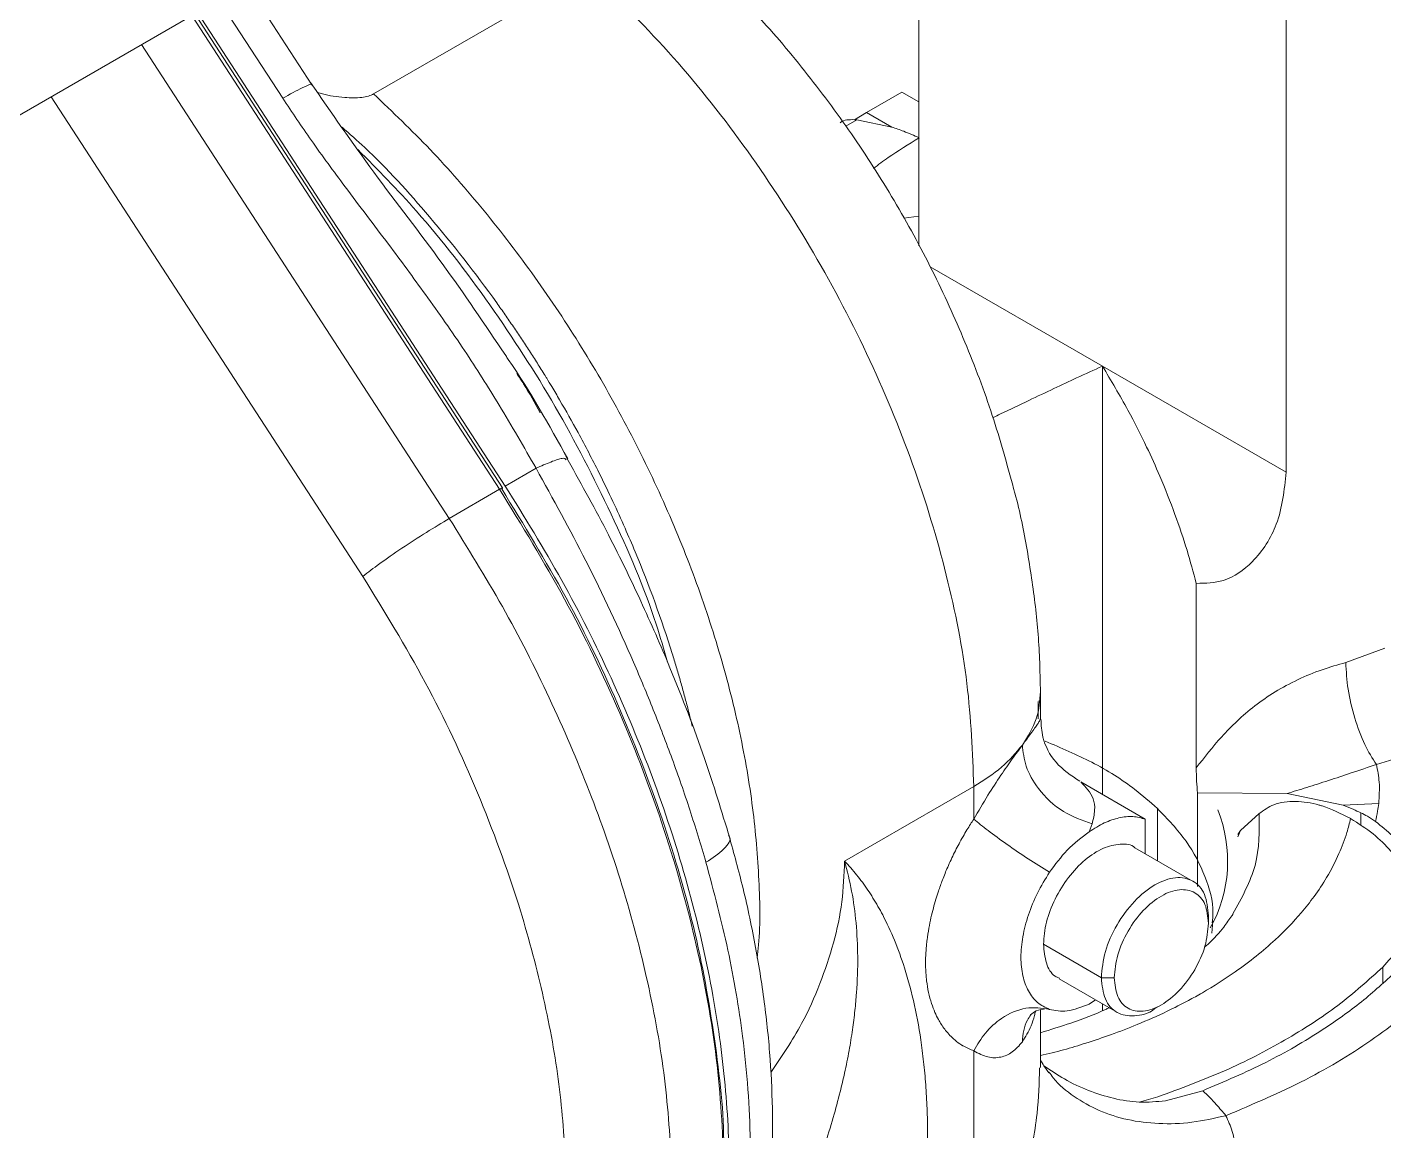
# Model space of a CAD drawing. Header units: millimetres. Extents: x 169 to 14583, y -399 to 10804.
# Drawn here: x 2799.3 to 2888.9, y 7905.9 to 7978.8 of the extents above; entities that cross this region are included whole.
import ezdxf

# ---------------------------------------------------------------- set-up
doc = ezdxf.new("R2010")
doc.units = ezdxf.units.MM
doc.header["$LTSCALE"] = 35

msp = doc.modelspace()

# ---------------------------------------------------------------- linework, layer by layer
at = {"color": 7, "linetype": 'Continuous', "lineweight": 18}
for p, q in [((3102.538, 8148.317), (2796.36, 7971.565)), ((2858.161, 8007.241), (2858.161, 7964.364)), ((2882.403, 7949.421), (2882.403, 8006.579)), ((2836.341, 7982.552), (2822.199, 7974.388)), ((2818.134, 7974.988), (2813.814, 7981.64)), ((2830.882, 7948.499), (2810.574, 7979.77)), ((2816.204, 7974.095), (2811.988, 7980.586)), ((2810.204, 7979.557), (2830.513, 7948.285)), ((2830.713, 7948.381), (2810.395, 7979.667)), ((2806.878, 7977.637), (2827.193, 7946.356)), ((2854.726, 7973.152), (2857.059, 7974.499)), ((2857.059, 7974.499), (2858.161, 7973.862)), ((2800.926, 7974.2), (2821.487, 7942.539)), ((2854.069, 7972.676), (2853.345, 7972.258)), ((2854.726, 7973.152), (2853.918, 7972.685)), ((2853.918, 7972.685), (2854.069, 7972.676)), ((2854.069, 7972.676), (2856.38, 7972.196)), ((2856.38, 7972.196), (2854.726, 7973.152)), ((2858.161, 7966.305), (2857.175, 7966.173)), ((2858.916, 7962.98), (2870.282, 7956.418)), ((2870.282, 7956.418), (2882.403, 7949.421)), ((2870.282, 7928.141), (2870.282, 7956.418)), ((2830.882, 7948.499), (2832.917, 7949.674)), ((2830.513, 7948.285), (2827.193, 7946.356)), ((2876.475, 7942.077), (2876.475, 7929.902)), ((2888.916, 7937.799), (2886.34, 7936.847)), ((2866.19, 7934.786), (2866.169, 7935.763)), ((2866.039, 7933.129), (2866.039, 7934.268)), ((2866.19, 7933.143), (2866.19, 7934.825)), ((2873.11, 7926.508), (2868.855, 7928.965)), ((2861.797, 7928.663), (2853.273, 7923.743)), ((2861.797, 7928.663), (2861.797, 7926.514)), ((2876.557, 7928.239), (2876.557, 7922.062)), ((2876.557, 7928.239), (2882.463, 7928.206)), ((2882.463, 7928.206), (2886.162, 7927.425)), ((2873.909, 7923.769), (2873.909, 7927.226)), ((2888.509, 7927.555), (2886.162, 7927.425)), ((2887.331, 7926.931), (2887.331, 7926.09)), ((2869.411, 7925.679), (2869.603, 7926.197)), ((2873.11, 7924.23), (2873.11, 7926.508)), ((2880.619, 7926.878), (2879.389, 7925.755)), ((2879.212, 7925.345), (2879.389, 7925.755)), ((2879.389, 7925.755), (2879.225, 7925.494)), ((2876.269, 7922.406), (2872.428, 7924.624)), ((2877.282, 7920.13), (2877.282, 7919.64)), ((2877.566, 7919.776), (2877.497, 7918.976)), ((2888.784, 7915.701), (2888.784, 7916.752)), ((2867.429, 7915.963), (2871.27, 7913.746)), ((2871.06, 7916.048), (2870.211, 7916.048)), ((2869.822, 7914.581), (2869.411, 7914.31)), ((2866.19, 7910.125), (2866.19, 7913.916)), ((2870.282, 7913.869), (2870.282, 7914.316)), ((2873.744, 7914.005), (2874.171, 7914.252)), ((2861.796, 7911.216), (2861.797, 7894.064)), ((2872.715, 7907.838), (2873.935, 7908.179)), ((2874.443, 7907.917), (2876.911, 7908.589))]:
    msp.add_line(p, q, dxfattribs=at)
at = {"color": 7, "linetype": 'Continuous', "lineweight": 18, "flags": 128}
msp.add_lwpolyline([(2870.211, 7916.048), (2868.073, 7917.282), (2866.393, 7918.252)], dxfattribs=at)
at = {"color": 7, "linetype": 'Continuous', "lineweight": 18}
msp.add_arc((2869.496, 7923.745), 9.049, 330.80809, 21.90124, dxfattribs=at)
for points in [[(2836.341, 7982.552), (2838.136, 7980.805), (2841.727, 7977.31), (2846.65, 7971.108), (2851.069, 7964.398), (2854.847, 7957.276), (2857.897, 7949.945), (2860.116, 7942.599), (2861.532, 7935.384), (2861.708, 7930.903), (2861.797, 7928.663)], [(2830.513, 7948.285), (2831.985, 7945.894), (2834.927, 7941.113), (2838.547, 7933.527), (2841.485, 7925.836), (2843.628, 7918.163), (2844.949, 7910.677), (2845.397, 7903.549), (2845.04, 7896.862), (2844.081, 7892.964), (2843.602, 7891.014)], [(2827.193, 7946.356), (2826.699, 7946.061), (2825.71, 7945.471), (2824.049, 7944.391), (2822.517, 7943.336), (2821.831, 7942.805), (2821.487, 7942.539)], [(2886.34, 7936.847), (2886.371, 7936.273), (2886.431, 7935.123), (2886.898, 7933.163), (2887.565, 7931.346), (2888.095, 7930.531), (2888.359, 7930.124)], [(2866.188, 7934.94), (2866.151, 7934.333), (2866.076, 7933.119), (2865.359, 7931.977), (2865, 7931.406)], [(2865, 7931.406), (2864.581, 7930.904), (2863.742, 7929.901), (2862.445, 7929.076), (2861.797, 7928.663)], [(2861.797, 7926.514), (2862.089, 7926.272), (2862.675, 7925.789), (2863.968, 7924.851), (2865.402, 7923.874), (2866.327, 7923.297), (2866.79, 7923.008)], [(2873.065, 7891.502), (2875.055, 7891.956), (2879.035, 7892.864), (2884.645, 7894.681), (2889.909, 7896.806), (2894.748, 7899.247), (2899.112, 7901.97), (2902.951, 7904.945), (2906.221, 7908.138), (2908.885, 7911.514), (2910.917, 7915.034), (2912.278, 7918.658), (2913.013, 7922.347), (2912.927, 7924.817), (2912.884, 7926.052)], [(2872.111, 7889.477), (2874.222, 7889.927), (2878.445, 7890.827), (2884.407, 7892.673), (2890.005, 7894.856), (2895.15, 7897.386), (2899.788, 7900.224), (2903.86, 7903.338), (2907.319, 7906.69), (2910.122, 7910.24), (2912.24, 7913.945), (2913.629, 7917.762), (2914.341, 7921.646), (2914.192, 7924.243), (2914.117, 7925.541)], [(2866.79, 7923.008), (2866.513, 7922.555), (2865.958, 7921.651), (2865.366, 7920.189), (2864.991, 7918.742), (2864.865, 7917.371), (2864.991, 7916.144), (2865.366, 7915.131), (2865.958, 7914.353), (2866.512, 7914.088), (2866.79, 7913.956)]]:
    msp.add_open_spline(points, degree=3, dxfattribs=at)
for points, knots in [([(2845.546, 7981.526), (2846.129, 7980.956), (2847.895, 7979.23), (2850.653, 7975.963), (2853.768, 7971.799), (2856.59, 7967.37), (2859.109, 7962.757), (2861.275, 7957.999), (2863.098, 7953.163), (2863.982, 7949.947), (2864.423, 7948.339)], [0, 0, 0, 0, 0.066222, 0.200495, 0.333094, 0.465956, 0.598796, 0.7314, 0.865705, 1, 1, 1, 1]), ([(2816.204, 7974.095), (2816.669, 7974.352), (2817.599, 7974.868), (2818.153, 7975.086), (2818.1, 7974.977), (2818.092, 7974.962)], [0, 0, 0, 0, 0.461268, 0.922536, 1, 1, 1, 1]), ([(2830.913, 7957.115), (2829.54, 7959.159), (2826.774, 7963.28), (2822.212, 7969.1), (2819.416, 7973.144), (2818.042, 7975.13)], [0, 0, 0, 0, 0.333735, 0.672828, 1, 1, 1, 1]), ([(2818.506, 7974.473), (2818.611, 7974.442), (2819.171, 7974.279), (2820.155, 7974.134), (2821.207, 7974.106), (2821.859, 7974.226), (2822.088, 7974.335), (2822.199, 7974.388)], [0, 0, 0, 0, 0.090666, 0.483228, 0.772618, 0.890368, 1, 1, 1, 1]), ([(2822.199, 7974.388), (2823.454, 7973.19), (2825.964, 7970.792), (2829.525, 7966.709), (2832.879, 7962.332), (2835.973, 7957.68), (2838.771, 7952.819), (2841.237, 7947.808), (2843.34, 7942.711), (2845.055, 7937.591), (2846.357, 7932.515), (2847.242, 7927.536), (2847.651, 7922.752), (2847.731, 7919.335), (2847.539, 7917.628), (2847.507, 7917.341)], [0, 0, 0, 0, 0.081955, 0.163911, 0.245866, 0.327822, 0.409777, 0.491733, 0.573688, 0.655644, 0.737599, 0.819555, 0.90151, 0.983466, 1, 1, 1, 1]), ([(2832.917, 7949.674), (2832.117, 7951.069), (2830.613, 7953.693), (2828.183, 7957.525), (2825.713, 7961.05), (2823.057, 7964.637), (2820.505, 7967.997), (2818.152, 7971.19), (2816.827, 7973.165), (2816.204, 7974.095)], [0, 0, 0, 0, 0.16358, 0.307706, 0.459955, 0.599046, 0.75907, 0.886673, 1, 1, 1, 1]), ([(2853.918, 7972.685), (2853.573, 7972.69), (2853.218, 7972.694), (2852.987, 7972.476), (2852.98, 7972.47)], [0, 0, 0, 0, 0.97133, 1, 1, 1, 1]), ([(2820.118, 7972.189), (2820.62, 7971.749), (2822.621, 7969.992), (2826.092, 7966.138), (2829.111, 7962.318), (2830.879, 7959.809), (2831.422, 7959.02), (2831.958, 7958.224), (2832.485, 7957.42), (2833.003, 7956.61), (2833.379, 7956.008), (2833.693, 7955.496), (2834.016, 7954.961), (2834.72, 7953.771), (2835.782, 7951.886), (2836.953, 7949.643), (2837.972, 7947.536), (2838.766, 7945.788), (2840.193, 7942.456), (2841.311, 7939.384), (2842.172, 7936.565), (2842.428, 7935.689), (2842.672, 7934.813), (2842.902, 7933.94), (2843.084, 7933.221), (2843.184, 7932.794), (2843.216, 7932.657)], [0, 0, 0, 0, 0.046132, 0.183875, 0.338118, 0.358334, 0.378551, 0.398767, 0.418983, 0.4392, 0.459417, 0.463692, 0.477045, 0.498725, 0.550731, 0.613169, 0.658096, 0.698736, 0.73509, 0.889333, 0.90955, 0.929768, 0.949985, 0.970202, 0.99042, 1, 1, 1, 1]), ([(2858.193, 7971.486), (2857.852, 7971.638), (2857.243, 7971.91), (2856.644, 7972.109), (2856.38, 7972.196)], [0, 0, 0, 0, 0.559979, 1, 1, 1, 1]), ([(2858.193, 7971.486), (2857.495, 7971.059), (2856.434, 7970.41), (2855.499, 7969.709), (2855.179, 7969.469)], [0, 0, 0, 0, 0.657794, 1, 1, 1, 1]), ([(2841.594, 7936.865), (2841.353, 7937.703), (2840.416, 7940.968), (2837.953, 7946.688), (2834.295, 7953.804), (2829.942, 7960.53), (2825.543, 7966.272), (2822.47, 7969.385), (2821.165, 7970.707)], [0, 0, 0, 0, 0.067813, 0.264549, 0.461284, 0.65802, 0.854756, 1, 1, 1, 1]), ([(2835.009, 7950.299), (2833.771, 7952.526), (2832.483, 7954.843), (2830.971, 7957.031), (2830.913, 7957.115)], [0, 0, 0, 0, 0.961548, 1, 1, 1, 1]), ([(2833.197, 7953.331), (2832.842, 7953.975), (2832.354, 7954.861), (2831.797, 7955.701), (2831.645, 7955.929)], [0, 0, 0, 0, 0.727247, 1, 1, 1, 1]), ([(2863.057, 7953.018), (2863.225, 7953.099), (2864.052, 7953.495), (2865.4, 7954.138), (2867.076, 7954.931), (2868.712, 7955.697), (2869.726, 7956.163), (2870.282, 7956.418)], [0, 0, 0, 0, 0.060344, 0.297699, 0.520628, 0.73712, 1, 1, 1, 1]), ([(2870.282, 7956.418), (2870.856, 7955.455), (2871.899, 7953.708), (2873.127, 7951.267), (2874.169, 7948.97), (2875.067, 7946.695), (2875.871, 7944.329), (2876.279, 7942.806), (2876.475, 7942.077)], [0, 0, 0, 0, 0.211789, 0.384552, 0.518284, 0.692327, 0.852886, 1, 1, 1, 1]), ([(2832.917, 7949.674), (2833.255, 7949.823), (2833.957, 7950.132), (2834.778, 7950.402), (2834.857, 7950.294), (2834.9, 7950.236)], [0, 0, 0, 0, 0.301352, 0.62615, 1, 1, 1, 1]), ([(2845.692, 7925.28), (2845.161, 7927.023), (2844.02, 7930.77), (2842.008, 7935.998), (2839.803, 7941.027), (2837.524, 7945.713), (2835.778, 7948.856), (2834.874, 7950.483)], [0, 0, 0, 0, 0.204463, 0.43923, 0.612626, 0.79953, 1, 1, 1, 1]), ([(2844.128, 7923.662), (2843.783, 7924.814), (2843.104, 7927.081), (2841.93, 7930.446), (2840.687, 7933.699), (2838.857, 7938.078), (2836.346, 7943.466), (2834.036, 7947.647), (2832.917, 7949.674)], [0, 0, 0, 0, 0.131619, 0.259004, 0.382159, 0.501093, 0.75818, 1, 1, 1, 1]), ([(2876.475, 7942.077), (2877.089, 7942.087), (2878.446, 7942.109), (2880.44, 7943.553), (2882.062, 7946.096), (2882.282, 7948.249), (2882.403, 7949.421)], [0, 0, 0, 0, 0.177638, 0.392714, 0.66933, 1, 1, 1, 1]), ([(2830.706, 7948.377), (2830.706, 7948.379), (2830.707, 7948.386), (2830.644, 7948.358), (2830.557, 7948.309), (2830.513, 7948.285)], [0, 0, 0, 0, 0.110876, 0.555438, 1, 1, 1, 1]), ([(2845.32, 7897.915), (2845.47, 7899.799), (2845.771, 7903.56), (2845.41, 7909.691), (2844.459, 7916.063), (2842.872, 7922.627), (2840.692, 7929.263), (2837.943, 7935.853), (2834.705, 7942.334), (2832.158, 7946.442), (2830.882, 7948.499)], [0, 0, 0, 0, 0.12525, 0.250011, 0.374766, 0.500001, 0.625239, 0.750001, 0.874763, 1, 1, 1, 1]), ([(2830.65, 7948.312), (2830.676, 7948.334), (2830.722, 7948.373), (2830.711, 7948.376), (2830.706, 7948.377)], [0, 0, 0, 0, 0.571234, 1, 1, 1, 1]), ([(2830.65, 7948.312), (2832.108, 7945.94), (2835.022, 7941.199), (2838.606, 7933.677), (2841.517, 7926.06), (2843.671, 7918.438), (2844.891, 7911.07), (2845.395, 7906.152), (2845.255, 7903.895), (2845.25, 7903.823)], [0, 0, 0, 0, 0.165869, 0.331532, 0.497185, 0.663023, 0.828865, 0.994526, 1, 1, 1, 1]), ([(2866.169, 7935.763), (2866.163, 7936.129), (2866.138, 7937.711), (2865.9, 7940.548), (2865.339, 7944.276), (2864.834, 7946.883), (2864.455, 7948.24), (2864.425, 7948.346)], [0, 0, 0, 0, 0.08911, 0.384528, 0.679843, 0.974824, 1, 1, 1, 1]), ([(2827.193, 7946.356), (2828.389, 7944.434), (2830.779, 7940.59), (2833.858, 7934.533), (2836.51, 7928.37), (2838.703, 7922.056), (2840.373, 7915.696), (2841.517, 7909.357), (2841.762, 7905.35), (2841.884, 7903.346)], [0, 0, 0, 0, 0.140003, 0.280007, 0.42001, 0.560014, 0.706676, 0.853338, 1, 1, 1, 1]), ([(2821.487, 7942.539), (2822.905, 7940.228), (2825.739, 7935.604), (2829.175, 7928.256), (2831.716, 7921.347), (2833.413, 7915.016), (2834.492, 7909.311), (2834.754, 7905.692), (2834.885, 7903.882)], [0, 0, 0, 0, 0.186634, 0.373274, 0.559906, 0.706603, 0.853304, 1, 1, 1, 1]), ([(2886.34, 7936.847), (2885.818, 7936.701), (2884.758, 7936.402), (2883.137, 7935.732), (2881.635, 7934.92), (2879.846, 7933.677), (2878.071, 7931.958), (2877.006, 7930.586), (2876.475, 7929.902)], [0, 0, 0, 0, 0.1147674, 0.2330305, 0.3560912, 0.4832544, 0.742276, 1, 1, 1, 1]), ([(2866.188, 7934.94), (2866.186, 7934.827), (2866.183, 7934.588), (2866.17, 7934.319), (2866.121, 7934.318), (2866.093, 7934.318)], [0, 0, 0, 0, 0.275737, 0.582795, 1, 1, 1, 1]), ([(2866.183, 7933.116), (2866.168, 7933.078), (2866.141, 7933.005), (2865.966, 7932.73), (2865.642, 7932.273), (2865.199, 7931.675), (2865, 7931.406)], [0, 0, 0, 0, 0.205861, 0.385228, 0.723786, 1, 1, 1, 1]), ([(2866.182, 7933.143), (2866.187, 7933.141), (2866.193, 7933.139), (2866.184, 7933.12), (2866.183, 7933.116)], [0, 0, 0, 0, 0.797856, 1, 1, 1, 1]), ([(2868.791, 7929.02), (2868.226, 7929.394), (2867.112, 7930.133), (2866.28, 7931.787), (2866.242, 7932.726), (2866.226, 7933.119)], [0, 0, 0, 0, 0.374146, 0.737849, 1, 1, 1, 1]), ([(2865, 7931.406), (2864.786, 7931.113), (2864.361, 7930.531), (2863.567, 7929.397), (2862.683, 7928.056), (2862.104, 7927.048), (2861.797, 7926.514)], [0, 0, 0, 0, 0.235176, 0.467057, 0.716995, 1, 1, 1, 1]), ([(2869.603, 7926.197), (2868.957, 7926.425), (2867.607, 7926.903), (2866.062, 7928.376), (2865.154, 7929.974), (2865.05, 7930.94), (2865, 7931.406)], [0, 0, 0, 0, 0.267801, 0.559315, 0.787663, 1, 1, 1, 1]), ([(2866.498, 7931.657), (2867.551, 7931.214), (2869.74, 7930.293), (2872.169, 7928.748), (2873.426, 7927.649), (2873.909, 7927.226)], [0, 0, 0, 0, 0.363167, 0.755152, 1, 1, 1, 1]), ([(2888.359, 7930.124), (2889.132, 7930.344), (2890.512, 7930.738), (2891.7, 7931.303), (2892.223, 7931.551)], [0, 0, 0, 0, 0.559885, 1, 1, 1, 1]), ([(2876.475, 7929.902), (2876.477, 7929.613), (2876.482, 7929.093), (2876.534, 7928.502), (2876.557, 7928.239)], [0, 0, 0, 0, 0.5545, 1, 1, 1, 1]), ([(2878.424, 7906.938), (2880.218, 7907.7), (2883.799, 7909.222), (2888.377, 7912.038), (2892.254, 7915.175), (2895.177, 7918.473), (2897.215, 7921.823), (2898.393, 7925.006), (2898.752, 7927.252), (2898.812, 7928.502), (2898.821, 7928.892), (2898.821, 7929.283), (2898.81, 7929.673), (2898.79, 7930.065), (2898.768, 7930.326), (2898.757, 7930.456)], [0, 0, 0, 0, 0.140217, 0.279873, 0.419679, 0.560034, 0.682982, 0.806446, 0.914649, 0.928834, 0.94303, 0.957242, 0.971471, 0.985721, 1, 1, 1, 1]), ([(2888.359, 7930.124), (2887.814, 7929.937), (2886.8, 7929.59), (2885.197, 7929.059), (2883.732, 7928.594), (2882.886, 7928.335), (2882.463, 7928.206)], [0, 0, 0, 0, 0.279904, 0.521097, 0.760416, 1, 1, 1, 1]), ([(2888.509, 7927.555), (2888.543, 7928.023), (2888.605, 7928.882), (2888.436, 7929.736), (2888.359, 7930.124)], [0, 0, 0, 0, 0.545076, 1, 1, 1, 1]), ([(2868.855, 7928.965), (2869.184, 7928.636), (2869.672, 7928.147), (2869.828, 7927.152), (2869.677, 7926.511), (2869.603, 7926.197)], [0, 0, 0, 0, 0.514352, 0.7623036, 1, 1, 1, 1]), ([(2873.909, 7927.226), (2874.588, 7926.514), (2875.945, 7925.089), (2877.114, 7922.742), (2877.651, 7920.915), (2877.554, 7919.891), (2877.533, 7919.678)], [0, 0, 0, 0, 0.3064032, 0.612806, 0.9192085, 1, 1, 1, 1]), ([(2886.624, 7926.571), (2886.006, 7926.881), (2885.314, 7927.227), (2884.116, 7927.582), (2882.992, 7927.747), (2881.618, 7927.594), (2880.929, 7927.1), (2880.619, 7926.878)], [0, 0, 0, 0, 0.271409, 0.303781, 0.546084, 0.795501, 1, 1, 1, 1]), ([(2886.162, 7927.425), (2886.382, 7927.341), (2886.769, 7927.193), (2887.161, 7927.01), (2887.331, 7926.931)], [0, 0, 0, 0, 0.5654115, 1, 1, 1, 1]), ([(2888.299, 7926.364), (2888.122, 7926.482), (2887.812, 7926.689), (2887.476, 7926.858), (2887.331, 7926.931)], [0, 0, 0, 0, 0.56738, 1, 1, 1, 1]), ([(2888.299, 7926.364), (2888.346, 7926.586), (2888.43, 7926.982), (2888.485, 7927.38), (2888.509, 7927.555)], [0, 0, 0, 0, 0.559996, 1, 1, 1, 1]), ([(2861.797, 7926.514), (2861.723, 7926.402), (2861.568, 7926.166), (2861.333, 7925.785), (2861.146, 7925.469), (2860.867, 7924.977), (2860.511, 7924.304), (2860.086, 7923.388), (2859.737, 7922.532), (2859.484, 7921.825), (2859.286, 7921.206), (2859.12, 7920.623), (2858.964, 7919.989), (2858.82, 7919.284), (2858.733, 7918.715), (2858.669, 7918.169), (2858.627, 7917.661), (2858.611, 7917.132), (2858.618, 7916.689), (2858.636, 7916.334), (2858.66, 7916.05), (2858.71, 7915.62), (2858.803, 7915.061), (2858.99, 7914.366), (2859.215, 7913.773), (2859.436, 7913.322), (2859.654, 7912.954), (2859.879, 7912.63), (2860.149, 7912.304), (2860.479, 7911.977), (2860.776, 7911.745), (2860.981, 7911.61), (2861.053, 7911.566), (2861.302, 7911.417), (2861.555, 7911.314), (2861.796, 7911.216)], [0, 0, 0, 0, 0.018766, 0.039603, 0.06251, 0.070119, 0.118571, 0.168908, 0.212125, 0.249999, 0.277014, 0.306857, 0.339529, 0.375036, 0.416947, 0.429899, 0.46313, 0.500011, 0.518777, 0.539614, 0.562521, 0.570131, 0.618582, 0.668919, 0.712136, 0.75001, 0.777026, 0.806868, 0.839541, 0.875048, 0.91696, 0.929912, 0.934385, 0.937522, 1, 1, 1, 1]), ([(2866.19, 7910.906), (2866.704, 7911.027), (2867.733, 7911.27), (2869.267, 7911.744), (2870.898, 7912.293), (2872.693, 7912.986), (2874.403, 7913.744), (2875.817, 7914.458), (2877.348, 7915.309), (2879.373, 7916.597), (2881.576, 7918.367), (2883.211, 7920.067), (2884.304, 7921.452), (2885.163, 7922.749), (2885.891, 7924.164), (2886.385, 7925.469), (2886.578, 7926.247), (2886.654, 7926.554)], [0, 0, 0, 0, 0.046859, 0.093745, 0.14675, 0.206099, 0.275927, 0.328536, 0.364621, 0.45523, 0.582527, 0.682257, 0.739153, 0.804926, 0.885106, 0.954751, 1, 1, 1, 1]), ([(2873.11, 7926.508), (2872.843, 7926.584), (2872.311, 7926.735), (2871.384, 7926.631), (2870.407, 7926.308), (2869.744, 7925.889), (2869.411, 7925.679)], [0, 0, 0, 0, 0.251204, 0.499966, 0.748744, 1, 1, 1, 1]), ([(2880.619, 7926.878), (2880.634, 7925.731), (2880.662, 7923.475), (2879.478, 7921.327), (2878.895, 7920.271)], [0, 0, 0, 0, 0.508729, 1, 1, 1, 1]), ([(2886.654, 7926.554), (2886.648, 7926.557), (2886.638, 7926.563), (2886.628, 7926.568), (2886.624, 7926.571)], [0, 0, 0, 0, 0.560045, 1, 1, 1, 1]), ([(2888.784, 7916.752), (2889.143, 7917.144), (2889.861, 7917.928), (2890.491, 7919.214), (2890.78, 7920.535), (2890.676, 7921.867), (2890.207, 7923.172), (2889.361, 7924.411), (2888.2, 7925.568), (2887.169, 7926.225), (2886.654, 7926.554)], [0, 0, 0, 0, 0.125026, 0.250094, 0.375055, 0.500004, 0.624927, 0.749971, 0.875027, 1, 1, 1, 1]), ([(2889.646, 7916.458), (2890.16, 7917.048), (2891.188, 7918.226), (2891.805, 7920.193), (2891.668, 7922.288), (2890.621, 7924.452), (2889.073, 7925.727), (2888.299, 7926.364)], [0, 0, 0, 0, 0.186736, 0.373472, 0.560208, 0.780104, 1, 1, 1, 1]), ([(2844.128, 7923.662), (2844.557, 7923.953), (2845.449, 7924.559), (2845.832, 7925.198), (2845.635, 7925.411), (2845.622, 7925.426)], [0, 0, 0, 0, 0.462875, 0.963269, 1, 1, 1, 1]), ([(2848.226, 7901.28), (2848.301, 7901.976), (2848.497, 7903.817), (2848.546, 7906.947), (2848.401, 7910.637), (2848.012, 7914.423), (2847.391, 7918.276), (2846.594, 7922.009), (2845.915, 7924.46), (2845.599, 7925.601)], [0, 0, 0, 0, 0.0937321, 0.2481244, 0.402723, 0.5572743, 0.7116737, 0.8658724, 1, 1, 1, 1]), ([(2866.79, 7923.008), (2867.169, 7923.52), (2867.966, 7924.593), (2868.914, 7925.306), (2869.411, 7925.679)], [0, 0, 0, 0, 0.476341, 1, 1, 1, 1]), ([(2872.427, 7924.622), (2872.426, 7924.624), (2872.196, 7924.864), (2871.462, 7924.908), (2870.333, 7924.668), (2869.121, 7923.881), (2868.008, 7922.706), (2867.115, 7921.261), (2866.509, 7919.693), (2866.432, 7918.732), (2866.393, 7918.252)], [0, 0, 0, 0, 0.000769, 0.143516, 0.286263, 0.42901, 0.571758, 0.714505, 0.857253, 1, 1, 1, 1]), ([(2846.74, 7898.785), (2846.899, 7900.91), (2847.218, 7905.16), (2846.692, 7911.65), (2845.677, 7917.84), (2844.644, 7921.721), (2844.128, 7923.662)], [0, 0, 0, 0, 0.279961, 0.559922, 0.779961, 1, 1, 1, 1]), ([(2848.396, 7909.778), (2849.117, 7910.841), (2850.394, 7912.728), (2851.681, 7915.642), (2852.587, 7918.33), (2853.164, 7921.048), (2853.237, 7922.845), (2853.273, 7923.743)], [0, 0, 0, 0, 0.245708, 0.435834, 0.624726, 0.812639, 1, 1, 1, 1]), ([(2853.273, 7923.743), (2853.441, 7923.086), (2853.781, 7921.756), (2854.058, 7919.648), (2854.172, 7917.409), (2854.102, 7915.47), (2853.957, 7913.853), (2853.797, 7912.584), (2853.571, 7911.204), (2853.295, 7909.834), (2852.95, 7908.361), (2852.517, 7906.76), (2852.024, 7905.159), (2851.663, 7904.124), (2851.52, 7903.714)], [0, 0, 0, 0, 0.107755, 0.218412, 0.332253, 0.452307, 0.509597, 0.571834, 0.638979, 0.710995, 0.770518, 0.851763, 0.941218, 1, 1, 1, 1]), ([(2853.273, 7923.743), (2853.41, 7923.595), (2853.682, 7923.301), (2854.071, 7922.833), (2854.446, 7922.346), (2854.804, 7921.837), (2855.148, 7921.309), (2855.476, 7920.76), (2855.972, 7919.855), (2856.589, 7918.528), (2857.581, 7915.784), (2858.198, 7912.931), (2858.533, 7910.124), (2858.659, 7908.598), (2858.722, 7907.289), (2858.744, 7906.355), (2858.749, 7905.881), (2858.751, 7905.643), (2858.751, 7905.507), (2858.751, 7905.438), (2858.751, 7905.404)], [0, 0, 0, 0, 0.0362716, 0.0725166, 0.1087744, 0.145069, 0.1814246, 0.217865, 0.2544143, 0.3556594, 0.4583843, 0.7166696, 0.7866137, 0.8570825, 0.9281736, 0.9639837, 0.9819599, 0.9909663, 0.9954742, 1, 1, 1, 1]), ([(2877.282, 7920.13), (2877.229, 7920.634), (2877.123, 7921.641), (2876.305, 7922.528), (2875.136, 7922.762), (2873.747, 7922.278), (2872.357, 7921.157), (2871.188, 7919.574), (2870.37, 7917.743), (2870.264, 7916.613), (2870.211, 7916.048)], [0, 0, 0, 0, 0.125, 0.25, 0.375, 0.5, 0.625, 0.75, 0.875, 1, 1, 1, 1]), ([(2877.282, 7919.64), (2877.235, 7920.084), (2877.141, 7920.97), (2876.422, 7921.751), (2875.394, 7921.954), (2874.171, 7921.531), (2872.948, 7920.542), (2871.919, 7919.151), (2871.201, 7917.54), (2871.107, 7916.545), (2871.06, 7916.048)], [0, 0, 0, 0, 0.125126, 0.250014, 0.375014, 0.500008, 0.625008, 0.750001, 0.874962, 1, 1, 1, 1]), ([(2878.813, 7920.141), (2878.645, 7919.894), (2878.234, 7919.291), (2877.616, 7918.572), (2877.088, 7918.118), (2877.012, 7918.053)], [0, 0, 0, 0, 0.37272, 0.909916, 1, 1, 1, 1]), ([(2878.895, 7920.271), (2878.884, 7920.232), (2878.869, 7920.184), (2878.829, 7920.141), (2878.821, 7920.132)], [0, 0, 0, 0, 0.802616, 1, 1, 1, 1]), ([(2871.06, 7916.048), (2871.107, 7915.605), (2871.201, 7914.718), (2871.92, 7913.937), (2872.948, 7913.734), (2874.171, 7914.157), (2875.394, 7915.146), (2876.423, 7916.537), (2877.141, 7918.148), (2877.235, 7919.143), (2877.282, 7919.64)], [0, 0, 0, 0, 0.125126, 0.250014, 0.375014, 0.500008, 0.625008, 0.750001, 0.874962, 1, 1, 1, 1]), ([(2866.393, 7918.252), (2866.435, 7917.823), (2866.52, 7916.966), (2866.951, 7916.214), (2867.357, 7916.058), (2867.458, 7916.018)], [0, 0, 0, 0, 0.428278, 0.856556, 1, 1, 1, 1]), ([(2873.935, 7908.179), (2875.43, 7908.731), (2878.413, 7909.832), (2882.371, 7911.882), (2885.922, 7914.167), (2887.829, 7915.889), (2888.784, 7916.752)], [0, 0, 0, 0, 0.250534, 0.500053, 0.749546, 1, 1, 1, 1]), ([(2876.911, 7908.589), (2878.324, 7909.191), (2881.151, 7910.395), (2884.592, 7912.412), (2887.446, 7914.434), (2888.913, 7915.784), (2889.646, 7916.458)], [0, 0, 0, 0, 0.279971, 0.559941, 0.779971, 1, 1, 1, 1]), ([(2870.211, 7916.048), (2870.264, 7915.545), (2870.37, 7914.54), (2871.19, 7913.638), (2872.351, 7913.461), (2873.296, 7913.642), (2873.747, 7914.007), (2873.747, 7914.007)], [0, 0, 0, 0, 0.249982, 0.499964, 0.749946, 0.999928, 1, 1, 1, 1]), ([(2866.79, 7913.956), (2866.273, 7914.029), (2865.216, 7914.179), (2863.708, 7913.509), (2862.527, 7912.469), (2862.034, 7911.624), (2861.796, 7911.216)], [0, 0, 0, 0, 0.277833, 0.568262, 0.79166, 1, 1, 1, 1]), ([(2865, 7911.809), (2865.204, 7912.146), (2865.518, 7912.666), (2865.768, 7913.392), (2865.84, 7913.726), (2865.858, 7913.809)], [0, 0, 0, 0, 0.580316, 0.895273, 1, 1, 1, 1]), ([(2865, 7911.809), (2865.048, 7912.322), (2865.11, 7912.984), (2865.481, 7913.475), (2865.565, 7913.586)], [0, 0, 0, 0, 0.774543, 1, 1, 1, 1]), ([(2865.539, 7913.593), (2865.653, 7913.689), (2865.902, 7913.898), (2866.342, 7913.97), (2866.581, 7914.009)], [0, 0, 0, 0, 0.457338, 1, 1, 1, 1]), ([(2870.721, 7914.063), (2870.642, 7914.025), (2869.877, 7913.654), (2868.373, 7913.083), (2866.869, 7912.623), (2866.19, 7912.415)], [0, 0, 0, 0, 0.0589713, 0.5753089, 1, 1, 1, 1]), ([(2869.411, 7914.31), (2868.914, 7914.11), (2867.965, 7913.727), (2867.169, 7913.882), (2866.79, 7913.956)], [0, 0, 0, 0, 0.523914, 1, 1, 1, 1]), ([(2861.796, 7911.216), (2862.103, 7911.052), (2862.683, 7910.744), (2863.566, 7910.752), (2864.361, 7911.079), (2864.786, 7911.565), (2865, 7911.809)], [0, 0, 0, 0, 0.2827609, 0.5327952, 0.7647885, 1, 1, 1, 1]), ([(2866.139, 7910.102), (2866.111, 7909.102), (2866.049, 7906.806), (2865.234, 7903.012), (2864.367, 7900.339), (2863.925, 7898.977)], [0, 0, 0, 0, 0.274185, 0.6300628, 1, 1, 1, 1]), ([(2866.748, 7909.77), (2866.606, 7909.96), (2866.328, 7910.333), (2866.211, 7910.624), (2866.204, 7910.573), (2866.202, 7910.561)], [0, 0, 0, 0, 0.440847, 0.863877, 1, 1, 1, 1]), ([(2866.421, 7910.233), (2866.867, 7909.929), (2867.809, 7909.285), (2869.358, 7908.574), (2871.016, 7908.039), (2872.74, 7907.766), (2873.871, 7907.866), (2874.443, 7907.917)], [0, 0, 0, 0, 0.180316, 0.381625, 0.584319, 0.789739, 1, 1, 1, 1]), ([(2866.757, 7909.821), (2866.847, 7909.691), (2867.285, 7909.056), (2868.386, 7908.174), (2870.027, 7907.229), (2871.923, 7906.627), (2873.988, 7906.368), (2876.176, 7906.435), (2877.675, 7906.77), (2878.424, 7906.938)], [0, 0, 0, 0, 0.04125, 0.201041, 0.360833, 0.520625, 0.680417, 0.840208, 1, 1, 1, 1]), ([(2876.911, 7908.589), (2877.214, 7908.287), (2877.756, 7907.748), (2878.22, 7907.185), (2878.424, 7906.938)], [0, 0, 0, 0, 0.559957, 1, 1, 1, 1]), ([(2878.424, 7906.938), (2878.582, 7906.602), (2878.913, 7905.895), (2879.096, 7904.586), (2879.038, 7903.03), (2878.663, 7901.212), (2877.934, 7899.133), (2876.791, 7896.795), (2875.192, 7894.194), (2873.799, 7892.431), (2873.065, 7891.502)], [0, 0, 0, 0, 0.0829772, 0.1749946, 0.2776235, 0.3923542, 0.5189656, 0.6616653, 0.8216551, 1, 1, 1, 1])]:
    msp.add_open_spline(points, degree=3, knots=knots, dxfattribs=at)

doc.saveas('drawing.dxf')
